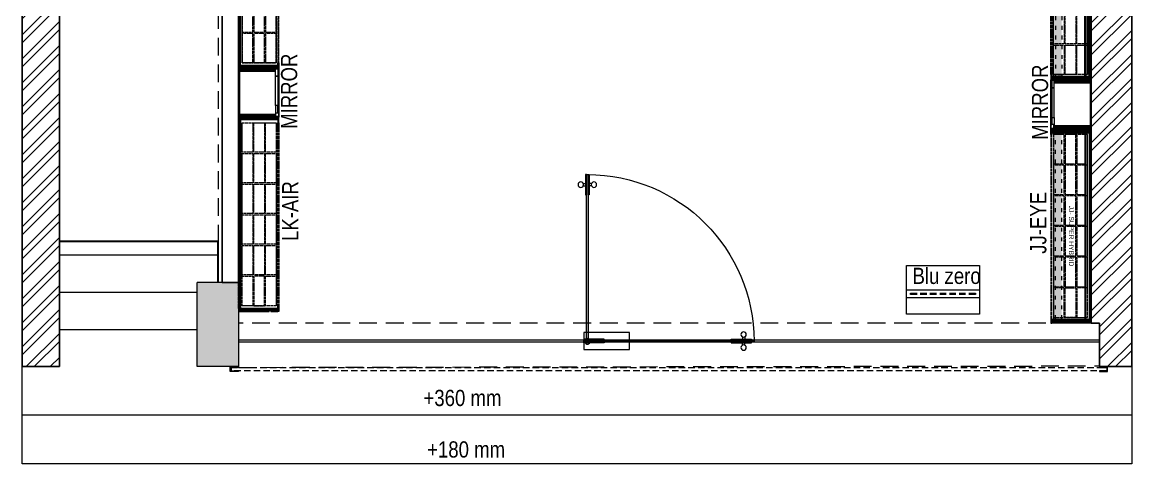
# Model space of a CAD drawing. Header units: millimetres. Extents: x 1837572 to 1844415, y 34323 to 47013.
# Drawn here: x 1837572 to 1844415, y 34323 to 37049 of the extents above; entities that cross this region are included whole.
import ezdxf

# ---------------------------------------------------------------- set-up
doc = ezdxf.new("R2010")
doc.units = ezdxf.units.MM
doc.header["$LTSCALE"] = 40
for name, pattern in [('a_p6_plan_L18$0$HIDDEN', [0.375, 0.25, -0.125]), ('ACAD_ISO03W100', [30, 12, -18]), ('D10_DASHED', [0.75, 0.5, -0.25]), ('HIDDENX2', [0.75, 0.5, -0.25])]:
    doc.linetypes.add(name, pattern=pattern)
for name, color, linetype, lineweight in [('A-COL', 243, 'Continuous', 9), ('A-Glazing', 4, 'Continuous', 20), ('A-shutter', 8, 'Continuous', 18), ('A-STAIR', 6, 'Continuous', 5), ('beam', 90, 'Continuous', 9), ('column hatch', 5, 'Continuous', 0), ('glass facade', 4, 'Continuous', 5), ('Glazing', 141, 'Continuous', 15), ('LENS-DIM', 252, 'Continuous', 5), ('LENS-FURNITURE', 13, 'Continuous', 9), ('LENS-PARTITION', 21, 'Continuous', 25), ('LENS-TEXT', 31, 'Continuous', 5), ('LENS_TEXT', 31, 'Continuous', 5), ('LK-FF&E FLOOR', 1, 'Continuous', 9), ('LK-FF&E WALL', 1, 'Continuous', 9), ('LN-ELEVATION-1', 81, 'Continuous', 13), ('LN-ELEVATION-2', 103, 'Continuous', 20), ('LN-ELEVATION-3', 125, 'a_p6_plan_L18$0$HIDDEN', 18), ('LN-ELEVATION-4', 145, 'Continuous', 13), ('LN-ELEVATION-5', 167, 'Continuous', 5), ('LN-HATCH', 251, 'Continuous', 0), ('PLANO-TXT', 252, 'Continuous', 5), ('rolling shutter', 1, 'Continuous', 5), ('WALL', 7, 'Continuous', 30)]:
    doc.layers.add(name, color=color, linetype=linetype, lineweight=lineweight)
doc.layers.add('A-WALL', color=1, linetype='Continuous')
doc.styles.add('LK TXT', font='Gill Sans MT Condensed Regular.ttf')
doc.styles.get("Standard").update_dxf_attribs({"font": 'Gill Sans MT Condensed Regular.ttf', "height": 100})
pattern_1 = [(45, (7858054.0837, 3504049.203), (-4.4901280605, 4.4901280605), [])]
pattern_2 = [(45, (7858558.917, 3503823.203), (-4.4901280605, 4.4901280605), [])]

# ---------------------------------------------------------------- blocks, each defined once
blk = doc.blocks.new('BLUE ZERO')
at = {"layer": 'LENS-FURNITURE', "ltscale": 0.5}
for points in [[(86206.7, 120883.4), (86206.7, 120433.4), (85906.7, 120433.4), (85906.7, 120883.4)], [(86106.7, 120883.4), (86106.7, 120433.4), (86056.7, 120433.4), (86056.7, 120883.4)]]:
    blk.add_lwpolyline(points, close=True, dxfattribs=at)
at = {"layer": 'LENS-FURNITURE', "linetype": 'D10_DASHED', "ltscale": 2}
blk.add_lwpolyline([(86085.7, 120858.4), (86085.7, 120458.4), (86077.7, 120458.4), (86077.7, 120858.4)], close=True, dxfattribs=at)
blk = doc.blocks.new('*U48')
at = {"layer": 'A-shutter', "color": 5, "ltscale": 10}
for points in [[(41035744.2, -1561539.2), (41035744.2, -1561544.2), (41035699.2, -1561544.2), (41035699.2, -1561564.2), (41035744.2, -1561564.2), (41035744.2, -1561569.2), (41035694.2, -1561569.2), (41035694.2, -1561539.2)], [(41041054.2, -1561539.2), (41041054.2, -1561544.2), (41041099.2, -1561544.2), (41041099.2, -1561564.2), (41041054.2, -1561564.2), (41041054.2, -1561569.2), (41041104.2, -1561569.2), (41041104.2, -1561539.2)]]:
    blk.add_lwpolyline(points, close=True, dxfattribs=at)
at = {"layer": 'A-shutter', "color": 5, "linetype": 'HIDDENX2', "ltscale": 2, "true_color": 0x0505ff}
blk.add_lwpolyline([(41035699.2, -1561544.2), (41035699.2, -1561564.2), (41041099.2, -1561564.2), (41041099.2, -1561544.2)], close=True, dxfattribs=at)
blk = doc.blocks.new('A$Cc8bc48d2')
at = {"layer": 'column hatch'}
h = blk.add_hatch(color=8, dxfattribs=at)
h.dxf.hatch_style = 1
h.paths.add_polyline_path([(-1586.1, -3694.7), (-1840.1, -3694.7), (-1840.1, -4213.7), (-1586.1, -4213.7)])
h.paths.add_polyline_path([(723.9, -24.7), (444.9, -24.7), (444.9, -303.7), (723.9, -303.7)])
h.paths.add_polyline_path([(622.9, 3973.3), (317.9, 3973.3), (317.9, 3668.3), (622.9, 3668.3)])
h.paths.add_polyline_path([(555.9, 7876.3), (289.9, 7876.3), (289.9, 7532.3), (555.9, 7532.3)])
h.paths.add_polyline_path([(-2269.1, 7876.3), (-2919.1, 7876.3), (-2919.1, 7416.3), (-2269.1, 7416.3)])
at = {"layer": 'LN-HATCH'}
h = blk.add_hatch(dxfattribs=at)
h.set_pattern_fill('ANSI32', color=256, scale=11, angle=180)
h.set_pattern_definition([(225, (-4564555.72, -36239.94), (74.087113, -74.087113), []), (225, (-4564605.11, -36239.94), (74.087113, -74.087113), [])])
h.paths.add_polyline_path([(289.9, 7876.3), (-2269.1, 7876.3), (-2269.1, 7646.3), (289.9, 7646.3)])
h.paths.add_polyline_path([(3923.9, 7876.3), (555.9, 7876.3), (555.9, 7646.3), (3673.9, 7646.3), (3673.9, -3944.7), (3723.9, -3944.7), (3723.9, -4213.7), (3923.9, -4213.7)])
h.paths.add_polyline_path([(-2689.1, 7416.3), (-2919.1, 7416.3), (-2919.1, -4213.7), (-2689.1, -4213.7)])
at = {"layer": 'A-COL'}
for p, q in [((-1586.1, -3694.7), (-1840.1, -3694.7)), ((-1840.1, -4213.7), (-1840.1, -3694.7)), ((-1586.1, -3694.7), (-1586.1, -4213.7)), ((-1586.1, -4213.7), (-1840.1, -4213.7))]:
    blk.add_line(p, q, dxfattribs=at)
at = {"layer": 'A-STAIR'}
for p, q in [((-2689.1, -3523.7), (-1711.1, -3523.7)), ((-2689.1, -3753.7), (-1840.1, -3753.7)), ((-2689.1, -3983.7), (-1840.1, -3983.7)), ((3923.9, -4513.7), (-2919.1, -4513.7))]:
    blk.add_line(p, q, dxfattribs=at)
blk.add_lwpolyline([(3923.9, -4213.7), (3923.9, -4213.7), (3923.9, -4813.7), (-2919.1, -4813.7), (-2919.1, -4213.7)], dxfattribs=at)
at = {"layer": 'A-WALL'}
for p, q in [((-2919.1, -4213.7), (-2919.1, 7876.3)), ((3923.9, 7876.3), (3923.9, -4213.7)), ((3673.9, -3944.7), (3673.9, 7646.3)), ((3673.9, 7646.3), (3673.9, -3944.7)), ((-2689.1, -4213.7), (-2689.1, 7416.3)), ((3673.9, -3944.7), (3723.9, -3944.7)), ((3723.9, -3944.7), (3723.9, -4213.7)), ((-2689.1, -4213.7), (-2919.1, -4213.7)), ((3723.9, -4213.7), (3923.9, -4213.7))]:
    blk.add_line(p, q, dxfattribs=at)
at = {"layer": 'beam', "linetype": 'a_p6_plan_L18$0$HIDDEN', "lineweight": 5, "ltscale": 11}
for points in [[(-2689.1, 457.3), (-1711.1, 457.3), (-1711.1, -3440.7), (-2689.1, -3440.7)], [(3723.9, -3945.5), (-1585.7, -3945.5), (-1585.7, -4218.3), (3723.9, -4209.1)]]:
    blk.add_lwpolyline(points, close=True, dxfattribs=at)
at = {"layer": 'glass facade'}
for p, q in [((3723.9, -4049.7), (-1586.1, -4049.7)), ((3723.9, -4061.7), (-1586.1, -4061.7))]:
    blk.add_line(p, q, dxfattribs=at)
at = {"layer": 'WALL'}
for p, q in [((-1711.1, -3440.7), (-2689.1, -3440.7)), ((-1711.1, -3694.7), (-1711.1, -3440.7))]:
    blk.add_line(p, q, dxfattribs=at)
at = {"layer": 'rolling shutter', "color": 2, "xscale": -1, "rotation": 359.9999999999964}
blk.add_blockref('*U48', (41039468.1, 1557325.5), dxfattribs=at)
at = {"layer": 'A-STAIR', "char_height": 100, "attachment_point": 1}
for s, insert in [('+360 mm', (-444.3, -4356.9)), ('+180 mm', (-421.8, -4674.9))]:
    blk.add_mtext_dynamic_manual_height_columns(s, width=1583.907, gutter_width=500, heights=[0], dxfattribs=dict(at, insert=insert))
blk = doc.blocks.new('JJ SUPERHYBRID 1200')
at = {"layer": 'LN-ELEVATION-5'}
h = blk.add_hatch(color=177, dxfattribs=at)
h.dxf.hatch_style = 1
h.paths.add_polyline_path([(1182, 68), (32, 68), (32, 18), (1182, 18)])
at = {"layer": 'LN-HATCH', "ltscale": 0.5}
h = blk.add_hatch(dxfattribs=at)
h.set_pattern_fill('ANSI31', color=256, scale=2)
h.set_pattern_definition([(45, (4097602.2716, 1708830.267), (-4.4901280605, 4.4901280605), [])])
h.paths.add_polyline_path([(1207, 250), (1207, 60), (1201, 60), (1201, 50), (1207, 50), (1207, 6), (1182, 6), (1182, 250)])
h.paths.add_polyline_path([(32, 210), (1182, 210), (1182, 216), (32, 216)])
h.paths.add_polyline_path([(1172, 6), (1172, 0), (1207, 0), (1207, 6)])
h.paths.add_polyline_path([(7, 250), (7, 60), (13, 60), (13, 50), (7, 50), (7, 6), (32, 6), (32, 250)])
h.paths.add_polyline_path([(42, 6), (42, 0), (7, 0), (7, 6)])
at = {"layer": 'LN-ELEVATION-1', "ltscale": 0.5}
for points in [[(7, 250), (7, 60), (13, 60), (13, 50), (7, 50), (7, 6), (25, 6), (25, 250)], [(7, 250), (7, 60), (13, 60), (13, 50), (7, 50), (7, 6), (32, 6), (32, 250)], [(25, 238), (1189, 238), (1189, 244), (25, 244)], [(32, 210), (1182, 210), (1182, 216), (32, 216)], [(1207, 250), (1207, 60), (1201, 60), (1201, 50), (1207, 50), (1207, 6), (1182, 6), (1182, 250)], [(1207, 250), (1207, 60), (1201, 60), (1201, 50), (1207, 50), (1207, 6), (1189, 6), (1189, 250)], [(42, 6), (42, 0), (7, 0), (7, 6)], [(42, 6), (42, 0), (7, 0), (7, 6)], [(1172, 6), (1172, 0), (1207, 0), (1207, 6)], [(1172, 6), (1172, 0), (1207, 0), (1207, 6)]]:
    blk.add_lwpolyline(points, close=True, dxfattribs=at)
at = {"layer": 'LN-ELEVATION-3', "ltscale": 0.5}
for p, q in [((1189, 250), (25, 250)), ((1182, 250), (32, 250)), ((1172, 6), (42, 6)), ((1172, 6), (42, 6)), ((42, 0), (1172, 0)), ((42, 0), (1172, 0))]:
    blk.add_line(p, q, dxfattribs=at)
blk.add_lwpolyline([(1172, 226), (42, 226), (42, 18), (1172, 18)], close=True, dxfattribs=at)
at = {"layer": 'LN-ELEVATION-3', "ltscale": 0.5, "transparency": 33554526}
for points in [[(223.7, 226), (42, 226), (42, 162), (223.7, 162)], [(413.3, 226), (231.7, 226), (231.7, 162), (413.3, 162)], [(603, 226), (421.3, 226), (421.3, 162), (603, 162)], [(792.7, 226), (611, 226), (611, 162), (792.7, 162)], [(982.3, 226), (800.7, 226), (800.7, 162), (982.3, 162)], [(1172, 226), (990.3, 226), (990.3, 162), (1172, 162)], [(223.7, 154), (42, 154), (42, 90), (223.7, 90)], [(413.3, 154), (231.7, 154), (231.7, 90), (413.3, 90)], [(603, 154), (421.3, 154), (421.3, 90), (603, 90)], [(792.7, 154), (611, 154), (611, 90), (792.7, 90)], [(982.3, 154), (800.7, 154), (800.7, 90), (982.3, 90)], [(1172, 90), (990.3, 90), (990.3, 154), (1172, 154)], [(223.7, 82), (42, 82), (42, 18), (223.7, 18)], [(413.3, 82), (231.7, 82), (231.7, 18), (413.3, 18)], [(603, 82), (421.3, 82), (421.3, 18), (603, 18)], [(792.7, 82), (611, 82), (611, 18), (792.7, 18)], [(982.3, 82), (800.7, 82), (800.7, 18), (982.3, 18)], [(1172, 82), (990.3, 82), (990.3, 18), (1172, 18)]]:
    blk.add_lwpolyline(points, close=True, dxfattribs=at)
at = {"layer": 'LN-ELEVATION-4', "linetype": 'ACAD_ISO03W100', "ltscale": 0.05}
for points in [[(1182, 68), (32, 68), (32, 18), (1182, 18)], [(1182, 30), (32, 30), (32, 18), (1182, 18)]]:
    blk.add_lwpolyline(points, close=True, dxfattribs=at)
at = {"layer": 'LK-FF&E WALL', "ltscale": 0.5, "insert": (482.5, 142.3), "char_height": 30, "attachment_point": 1}
blk.add_mtext_dynamic_manual_height_columns('\\pt120;JJ- SUPER HYBRID', width=526.835, gutter_width=500, heights=[0], dxfattribs=at)
blk = doc.blocks.new('MIRROR')
at = {"layer": 'LN-HATCH', "ltscale": 0.5}
h = blk.add_hatch(dxfattribs=at)
h.set_pattern_fill('ANSI31', color=256, scale=2)
h.set_pattern_definition([(45, (4060433.7416, 1708720.787), (-4.4901280605, 4.4901280605), [])])
h.paths.add_polyline_path([(212.9, 101.3), (230.9, 101.3), (230.9, -127.7), (212.9, -127.7)])
h.paths.add_polyline_path([(230.9, 95.3), (494.9, 95.3), (494.9, 101.3), (230.9, 101.3)])
h.paths.add_polyline_path([(512.9, 101.3), (494.9, 101.3), (494.9, -127.7), (512.9, -127.7)])
at = {"layer": 'Defpoints'}
blk.add_lwpolyline([(512.9, 101.3), (212.9, 101.3), (212.9, -148.7), (512.9, -148.7)], close=True, dxfattribs=at)
at = {"layer": 'LN-ELEVATION-1'}
for points in [[(212.9, 101.3), (230.9, 101.3), (230.9, -127.7), (212.9, -127.7)], [(230.9, 95.3), (494.9, 95.3), (494.9, 101.3), (230.9, 101.3)], [(512.9, 101.3), (494.9, 101.3), (494.9, -127.7), (512.9, -127.7)], [(259.9, -141.7), (259.9, -127.7), (214.9, -127.7), (214.9, -148.7), (223.9, -148.7), (223.9, -147.2), (216.4, -147.2), (216.4, -141.7)], [(442.9, -141.7), (442.9, -127.7), (487.9, -127.7), (487.9, -148.7), (478.9, -148.7), (478.9, -147.2), (486.4, -147.2), (486.4, -141.7)], [(504.9, -148.7), (504.9, -147.2), (509.4, -147.2), (509.4, -129.2), (487.9, -129.2), (487.9, -127.7), (510.9, -127.7), (510.9, -148.7)]]:
    blk.add_lwpolyline(points, close=True, dxfattribs=at)
at = {"layer": 'LN-ELEVATION-2'}
blk.add_lwpolyline([(259.9, -141.7), (442.9, -141.7), (442.9, -127.7), (259.9, -127.7)], close=True, dxfattribs=at)
at = {"layer": 'LN-ELEVATION-2', "color": 4, "lineweight": 0}
blk.add_lwpolyline([(216.4, -141.7), (486.4, -141.7), (486.4, -147.2), (216.4, -147.2)], close=True, dxfattribs=at)
at = {"layer": 'LN-ELEVATION-4', "ltscale": 0.5}
blk.add_line((478.9, -148.7), (223.9, -148.7), dxfattribs=at)
blk = doc.blocks.new('VC 1200')
at = {"layer": 'LN-HATCH', "ltscale": 0.5}
h = blk.add_hatch(dxfattribs=at)
h.set_pattern_fill('ANSI31', color=256, scale=2)
h.set_pattern_definition([(45, (3760859.753, 1795248.936), (-4.490128061, 4.490128061), [])])
h.paths.add_polyline_path([(-1200, 250), (-1200, 60), (-1194, 60), (-1194, 50), (-1200, 50), (-1200, 6), (-1182, 6), (-1182, 250)])
h = blk.add_hatch(dxfattribs=at)
h.set_pattern_fill('ANSI31', color=256, scale=2)
h.set_pattern_definition(pattern_1)
h.paths.add_polyline_path([(0, 250), (0, 60), (-6, 60), (-6, 50), (0, 50), (0, 6), (-18, 6), (-18, 250)])
h = blk.add_hatch(dxfattribs=at)
h.set_pattern_fill('ANSI31', color=256, scale=2)
h.set_pattern_definition([(45, (7858047.0837, 3504049.203), (-4.4901280605, 4.4901280605), [])])
h.paths.add_polyline_path([(-1165, 6), (-1165, 0), (-1200, 0), (-1200, 6)])
h = blk.add_hatch(dxfattribs=at)
h.set_pattern_fill('ANSI31', color=256, scale=2)
h.set_pattern_definition(pattern_1)
h.paths.add_polyline_path([(-28, 6), (-28, 0), (0, 0), (0, 6)])
at = {"layer": 'LN-ELEVATION-1', "ltscale": 0.5}
for points in [[(-1200, 250), (-1200, 60), (-1194, 60), (-1194, 50), (-1200, 50), (-1200, 6), (-1182, 6), (-1182, 250)], [(-18, 238), (-1182, 238), (-1182, 244), (-18, 244)], [(0, 250), (0, 60), (-6, 60), (-6, 50), (0, 50), (0, 6), (-18, 6), (-18, 250)], [(-1165, 6), (-1165, 0), (-1200, 0), (-1200, 6)], [(-35, 6), (-35, 0), (0, 0), (0, 6)]]:
    blk.add_lwpolyline(points, close=True, dxfattribs=at)
at = {"layer": 'LN-ELEVATION-3', "ltscale": 0.5}
for p, q in [((-1182, 250), (-18, 250)), ((-1165, 6), (-35, 6)), ((-35, 0), (-1165, 0))]:
    blk.add_line(p, q, dxfattribs=at)
for points in [[(-1165, 226), (-35, 226), (-35, 18), (-1165, 18)], [(-1165, 226), (-983.3, 226), (-983.3, 162), (-1165, 162)], [(-975.3, 226), (-793.7, 226), (-793.7, 162), (-975.3, 162)], [(-785.7, 226), (-604, 226), (-604, 162), (-785.7, 162)], [(-596, 226), (-414.3, 226), (-414.3, 162), (-596, 162)], [(-406.3, 226), (-224.7, 226), (-224.7, 162), (-406.3, 162)], [(-216.7, 226), (-35, 226), (-35, 162), (-216.7, 162)], [(-1165, 90), (-983.3, 90), (-983.3, 154), (-1165, 154)], [(-975.3, 154), (-793.7, 154), (-793.7, 90), (-975.3, 90)], [(-785.7, 154), (-604, 154), (-604, 90), (-785.7, 90)], [(-596, 154), (-414.3, 154), (-414.3, 90), (-596, 90)], [(-406.3, 154), (-224.7, 154), (-224.7, 90), (-406.3, 90)], [(-216.7, 154), (-35, 154), (-35, 90), (-216.7, 90)], [(-1165, 82), (-983.3, 82), (-983.3, 18), (-1165, 18)], [(-975.3, 82), (-793.7, 82), (-793.7, 18), (-975.3, 18)], [(-785.7, 82), (-604, 82), (-604, 18), (-785.7, 18)], [(-596, 82), (-414.3, 82), (-414.3, 18), (-596, 18)], [(-406.3, 82), (-224.7, 82), (-224.7, 18), (-406.3, 18)], [(-216.7, 82), (-35, 82), (-35, 18), (-216.7, 18)]]:
    blk.add_lwpolyline(points, close=True, dxfattribs=at)
blk = doc.blocks.new('Entrance Door')
at = {"layer": 'Glazing', "ltscale": 111}
blk.add_hatch(color=256, dxfattribs=at).paths.add_polyline_path([(18, -34.8), (18, -1235), (30, -1235), (30, -34.8)])
at = {"layer": 'Glazing'}
for p, q in [((30, -54.2), (18, -66.2)), ((1117.8, -31.3), (1117.8, -54.3)), ((1117.8, -89.2), (1117.8, -66.3)), ((1132.8, -31.3), (1132.8, -54.3)), ((1132.8, -89.2), (1132.8, -66.3))]:
    blk.add_line(p, q, dxfattribs=at)
at = {"layer": 'Glazing', "ltscale": 44}
for p, q in [((-4.9, -1156.3), (18, -1156.3)), ((-4.9, -1171.3), (18, -1171.3)), ((52.9, -1156.3), (30, -1156.3)), ((52.9, -1171.3), (30, -1171.3))]:
    blk.add_line(p, q, dxfattribs=at)
at = {"layer": 'Glazing'}
for points in [[(320, -120.5), (0, -120.5), (0, 0), (320, 0)], [(0, -54.2), (142.5, -54.2), (142.5, -46.8), (0, -46.8)], [(0, -66.2), (142.5, -66.2), (142.5, -73.7), (0, -73.7)], [(1180.8, -54.3), (1038.3, -54.3), (1038.3, -46.8), (1180.8, -46.8)], [(1180.8, -66.3), (1038.3, -66.3), (1038.3, -73.8), (1180.8, -73.8)]]:
    blk.add_lwpolyline(points, close=True, dxfattribs=at)
at = {"layer": 'Glazing', "ltscale": 222}
blk.add_lwpolyline([(-1.5, -66.2), (1198.8, -66.2), (1198.8, -54.2), (-1.5, -54.2)], close=True, dxfattribs=at)
at = {"layer": 'Glazing', "ltscale": 111}
blk.add_lwpolyline([(18, -34.8), (18, -1235), (30, -1235), (30, -34.8)], close=True, dxfattribs=at)
at = {"layer": 'Glazing', "ltscale": 44}
for points in [[(18, -1092.5), (18, -1235), (10.5, -1235), (10.5, -1092.5)], [(30, -1092.5), (30, -1235), (37.5, -1235), (37.5, -1092.5)]]:
    blk.add_lwpolyline(points, close=True, dxfattribs=at)
at = {"layer": 'Glazing'}
for centre, radius in [((1125.3, -13.9), 19), ((24, -58.7), 19.8), ((1125.3, -106.6), 19)]:
    blk.add_circle(centre, radius, dxfattribs=at)
at = {"layer": 'Glazing', "ltscale": 44}
for centre in [(-22.4, -1163.8), (70.4, -1163.8)]:
    blk.add_circle(centre, 19, dxfattribs=at)
at = {"layer": 'Glazing', "ltscale": 222}
blk.add_arc((24, -60.2), 1174.8, 270, 359.99955, dxfattribs=at)
blk = doc.blocks.new('VC 1010')
at = {"layer": 'LN-HATCH', "ltscale": 0.5}
h = blk.add_hatch(dxfattribs=at)
h.set_pattern_fill('ANSI31', color=256, scale=2)
h.set_pattern_definition([(45, (3761554.586, 1795022.936), (-4.490128061, 4.490128061), [])])
h.paths.add_polyline_path([(-505.2, 24), (-505.2, -166), (-499.2, -166), (-499.2, -176), (-505.2, -176), (-505.2, -220), (-487.2, -220), (-487.2, 24)])
h = blk.add_hatch(dxfattribs=at)
h.set_pattern_fill('ANSI31', color=256, scale=2)
h.set_pattern_definition(pattern_2)
h.paths.add_polyline_path([(504.8, 24), (504.8, -166), (498.8, -166), (498.8, -176), (504.8, -176), (504.8, -220), (486.8, -220), (486.8, 24)])
h = blk.add_hatch(dxfattribs=at)
h.set_pattern_fill('ANSI31', color=256, scale=2)
h.set_pattern_definition([(45, (7858741.917, 3503823.203), (-4.4901280605, 4.4901280605), [])])
h.paths.add_polyline_path([(-470.2, -220), (-470.2, -226), (-505.2, -226), (-505.2, -220)])
h = blk.add_hatch(dxfattribs=at)
h.set_pattern_fill('ANSI31', color=256, scale=2)
h.set_pattern_definition(pattern_2)
h.paths.add_polyline_path([(476.8, -220), (476.8, -226), (511.8, -226), (511.8, -220)])
at = {"layer": 'LN-ELEVATION-1', "ltscale": 0.5}
for points in [[(-505.2, 24), (-505.2, -166), (-499.2, -166), (-499.2, -176), (-505.2, -176), (-505.2, -220), (-487.2, -220), (-487.2, 24)], [(486.8, 12), (-487.2, 12), (-487.2, 18), (486.8, 18)], [(504.8, 24), (504.8, -166), (498.8, -166), (498.8, -176), (504.8, -176), (504.8, -220), (486.8, -220), (486.8, 24)], [(-470.2, -220), (-470.2, -226), (-505.2, -226), (-505.2, -220)], [(469.8, -220), (469.8, -226), (504.8, -226), (504.8, -220)]]:
    blk.add_lwpolyline(points, close=True, dxfattribs=at)
at = {"layer": 'LN-ELEVATION-2', "ltscale": 0.5}
blk.add_lwpolyline([(470.2, 0), (-470.2, 0), (-470.2, -208), (470.2, -208)], close=True, dxfattribs=at)
at = {"layer": 'LN-ELEVATION-3', "ltscale": 0.5}
for p, q in [((-487.2, 24), (486.8, 24)), ((-470.2, -220), (469.8, -220)), ((469.8, -226), (-470.2, -226))]:
    blk.add_line(p, q, dxfattribs=at)
for points in [[(-470.2, 0), (-288.5, 0), (-288.5, -64), (-470.2, -64)], [(-280.5, 0), (-98.8, 0), (-98.8, -64), (-280.5, -64)], [(-90.8, 0), (90.8, 0), (90.8, -64), (-90.8, -64)], [(98.8, 0), (280.5, 0), (280.5, -64), (98.8, -64)], [(288.5, 0), (470.2, 0), (470.2, -64), (288.5, -64)], [(-470.2, -136), (-288.5, -136), (-288.5, -72), (-470.2, -72)], [(-280.5, -72), (-98.8, -72), (-98.8, -136), (-280.5, -136)], [(-90.8, -72), (90.8, -72), (90.8, -136), (-90.8, -136)], [(98.8, -72), (280.5, -72), (280.5, -136), (98.8, -136)], [(288.5, -72), (470.2, -72), (470.2, -136), (288.5, -136)], [(-470.2, -144), (-288.5, -144), (-288.5, -208), (-470.2, -208)], [(-280.5, -144), (-98.8, -144), (-98.8, -208), (-280.5, -208)], [(-90.8, -144), (90.8, -144), (90.8, -208), (-90.8, -208)], [(98.8, -144), (280.5, -144), (280.5, -208), (98.8, -208)], [(288.5, -144), (470.2, -144), (470.2, -208), (288.5, -208)]]:
    blk.add_lwpolyline(points, close=True, dxfattribs=at)

msp = doc.modelspace()

# ---------------------------------------------------------------- linework, layer by layer
at = {"layer": 'LENS-PARTITION'}
msp.add_lwpolyline([(1838805.8, 39090.8), (1838905.8, 39090.8), (1838905.8, 35441.6), (1838805.8, 35441.6)], close=True, dxfattribs=at)

# ---------------------------------------------------------------- block references
at = {"layer": 'A-Glazing', "xscale": -0.8748404702499005, "yscale": 0.8748404702499005, "zscale": 0.8748404702499005, "rotation": 179.9999889093191}
msp.add_blockref('Entrance Door', (1841036.9, 35027.9), dxfattribs=at)
at = {"layer": 'LENS-DIM'}
msp.add_blockref('A$Cc8bc48d2', (1840491.5, 39136.3), dxfattribs=at)
at = {"layer": 'LK-FF&E FLOOR', "rotation": 270}
msp.add_blockref('BLUE ZERO', (1722592.3, 121453.5), dxfattribs=at)
at = {"layer": 'LK-FF&E WALL', "xscale": -1}
for name, p, rotation in [('JJ SUPERHYBRID 1200', (1843915.4, 36684.6), 270), ('VC 1010', (1838929.8, 37268.7), 90), ('MIRROR', (1839007.2, 36976.8), 90)]:
    msp.add_blockref(name, p, dxfattribs=dict(at, rotation=rotation))
at = {"layer": 'LK-FF&E WALL'}
for name, p, rotation in [('MIRROR', (1844064.1, 36904.5), 270), ('VC 1200', (1839155.8, 36463.8), 90.00000000000006), ('JJ SUPERHYBRID 1200', (1843915.4, 36398.6), 270)]:
    msp.add_blockref(name, p, dxfattribs=dict(at, rotation=rotation))

# ---------------------------------------------------------------- texts
at = {"layer": 'LENS-TEXT', "color": 0, "linetype": 'Continuous', "ltscale": 3, "insert": (1843273.2, 35482.4), "char_height": 100, "width": 783.964, "attachment_point": 5, "style": 'LK TXT'}
msp.add_mtext('\\pt800;Blu zero', dxfattribs=at)
at = {"layer": 'LENS_TEXT', "linetype": 'Continuous', "ltscale": 3, "char_height": 100, "width": 324.474, "attachment_point": 5, "rotation": 90, "style": 'LK TXT'}
for insert in [(1839219.1, 36622.8), (1843850.2, 36555.4)]:
    msp.add_mtext('{\\C7;MIRROR}', dxfattribs=dict(at, insert=insert))
at = {"layer": 'PLANO-TXT', "linetype": 'Continuous', "ltscale": 3, "char_height": 100, "width": 244.677, "attachment_point": 5, "rotation": 90, "style": 'LK TXT'}
for s, insert in [('LK-AIR', (1839225.3, 35883.2)), ('JJ-EYE', (1843839.2, 35810.2))]:
    msp.add_mtext(s, dxfattribs=dict(at, insert=insert))

doc.saveas('drawing.dxf')
